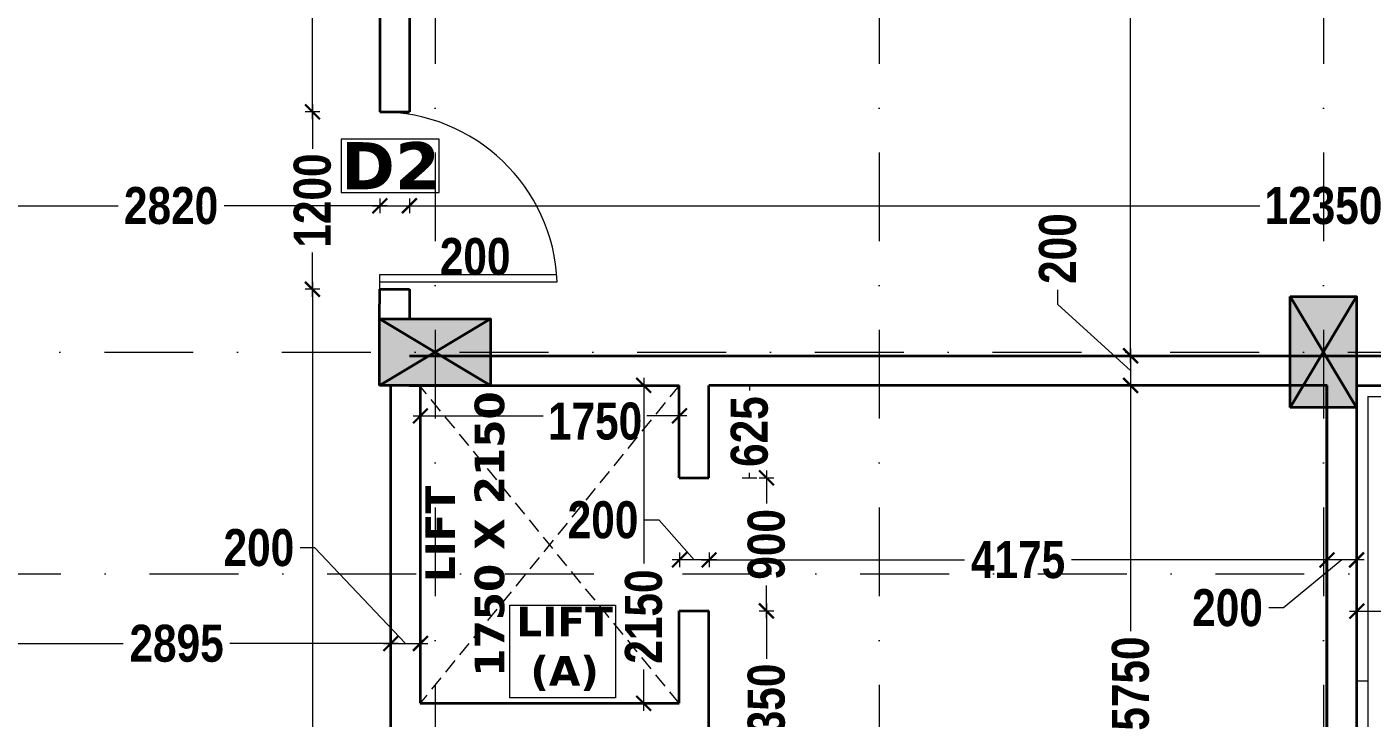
# Model space of a CAD drawing. Header units: millimetres. Extents: x -3092155 to 4513934, y -12317808 to 1850003.
# Drawn here: x -403093 to -394006, y -5678126 to -5673452 of the extents above; entities that cross this region are included whole.
import ezdxf

# ---------------------------------------------------------------- set-up
doc = ezdxf.new("R2010")
doc.units = ezdxf.units.MM
doc.header["$LTSCALE"] = 2
doc.header["$MEASUREMENT"] = 0
doc.header["$PDMODE"] = 34
doc.header["$PDSIZE"] = 500
doc.linetypes.add('DASHDOT', pattern=[1, 0.5, -0.25, 0, -0.25])
doc.linetypes.add('HIDDEN', pattern=[0.375, 0.25, -0.125])
for name, color, linetype, lineweight in [('coloumn', 10, 'Continuous', 35), ('D DIM', 250, 'Continuous', 9), ('D2', 10, 'Continuous', 5), ('D3', 10, 'Continuous', 5), ('DOOR', 27, 'Continuous', 5), ('GRID', 251, 'DASHDOT', 5), ('RAILING', 47, 'Continuous', 13), ('STAIR', 252, 'Continuous', 9), ('TEXT', 7, 'Continuous', 13), ('W1', 162, 'Continuous', 5), ('WAll', 250, 'Continuous', 35)]:
    doc.layers.add(name, color=color, linetype=linetype, lineweight=lineweight)
doc.styles.add('INNER DIM', font='ARIALNB.TTF', dxfattribs={"height": 250})
doc.styles.add('style2', font='verdana.ttf')
doc.dimstyles.new('external final', dxfattribs={"dimscale": 0, "dimtxt": 250, "dimasz": 100, "dimexe": 50, "dimexo": 50, "dimgap": 50, "dimtad": 0, "dimdec": 0, "dimzin": 0, "dimdsep": 46, "dimtxsty": 'INNER DIM', "dimblk": 'ARCHTICK', "dimcen": 100, "dimdle": 50, "dimclrd": 256, "dimclre": 256, "dimclrt": 256, "dimadec": 0, "dimazin": 0, "dimtfac": 1, "dimtdec": 0, "dimtix": 1, "dimtmove": 1, "dimatfit": 3, "dimfxl": 50, "dimfxlon": 1, "dimtolj": 1, "dimtzin": 0, "dimlwd": -1, "dimlwe": -1, "dimarcsym": 1})
doc.dimstyles.new('INNER DIM', dxfattribs={"dimscale": 0, "dimtxt": 250, "dimasz": 100, "dimexe": 50, "dimexo": 50, "dimgap": 50, "dimtad": 0, "dimdec": 0, "dimzin": 0, "dimdsep": 46, "dimtxsty": 'INNER DIM', "dimblk": 'ARCHTICK', "dimcen": 100, "dimdle": 50, "dimclrd": 256, "dimclre": 256, "dimclrt": 256, "dimadec": 0, "dimazin": 0, "dimtfac": 1, "dimtdec": 0, "dimtix": 1, "dimtmove": 2, "dimatfit": 3, "dimfxl": 50, "dimfxlon": 1, "dimtolj": 1, "dimtzin": 0, "dimlwd": -1, "dimlwe": -1, "dimarcsym": 1})

# ---------------------------------------------------------------- blocks, each defined once
blk = doc.blocks.new('A$C378B1DF0')
at = {"layer": 'DOOR', "ltscale": 0.1}
for p, q in [((1100, 0), (1100, 1195.8)), ((1150, 0), (1150, 1199)), ((1200, 0), (1100, 0))]:
    blk.add_line(p, q, dxfattribs=at)
blk.add_arc((1200, 0), 1200, 92.38802, 180, dxfattribs=at)
blk = doc.blocks.new('_ArchTick')
at = {"color": 0, "linetype": 'ByBlock', "const_width": 0.15}
blk.add_lwpolyline([(-0.5, -0.5), (0.5, 0.5)], dxfattribs=at)
blk = doc.blocks.new('*D187')
at = {"layer": 'D DIM', "ltscale": 100, "transparency": 16777216}
for p, q in [((-403578.9, -5674661.7), (-402476.9, -5674661.7)), ((-403528.9, -5674611.7), (-403528.9, -5674711.7)), ((-400658.9, -5674661.7), (-401760.9, -5674661.7)), ((-400708.9, -5674611.7), (-400708.9, -5674711.7))]:
    blk.add_line(p, q, dxfattribs=at)
at = {"layer": 'Defpoints', "color": 0, "lineweight": 50, "ltscale": 100, "transparency": 16777216}
for p in [(-400708.9, -5673967.2), (-403528.9, -5674442.7), (-400708.9, -5674661.7)]:
    blk.add_point(p, dxfattribs=at)
at = {"layer": 'D DIM', "ltscale": 100, "transparency": 16777216, "xscale": 100, "yscale": 100, "zscale": 100, "rotation": 180}
blk.add_blockref('_ArchTick', (-403528.9, -5674661.7), dxfattribs=at)
at = {"layer": 'D DIM', "ltscale": 100, "transparency": 16777216, "xscale": 100, "yscale": 100, "zscale": 100}
blk.add_blockref('_ArchTick', (-400708.9, -5674661.7), dxfattribs=at)
at = {"layer": 'D DIM', "ltscale": 100, "transparency": 16777216, "insert": (-402118.9, -5674661.7), "char_height": 250, "attachment_point": 5, "style": 'INNER DIM'}
blk.add_mtext('\\A1;2820', dxfattribs=at)
blk = doc.blocks.new('*D188')
at = {"layer": 'D DIM', "ltscale": 100, "transparency": 16777216}
for p, q in [((-400758.9, -5674661.7), (-400458.9, -5674661.7)), ((-400708.9, -5674611.7), (-400708.9, -5674711.7)), ((-400508.9, -5674611.7), (-400508.9, -5674711.7))]:
    blk.add_line(p, q, dxfattribs=at)
at = {"layer": 'Defpoints', "color": 0, "lineweight": 50, "ltscale": 100, "transparency": 16777216}
for p in [(-400708.9, -5673967.2), (-400508.9, -5673964.6), (-400508.9, -5674661.7)]:
    blk.add_point(p, dxfattribs=at)
at = {"layer": 'D DIM', "ltscale": 100, "transparency": 16777216, "xscale": 100, "yscale": 100, "zscale": 100, "rotation": 180}
blk.add_blockref('_ArchTick', (-400708.9, -5674661.7), dxfattribs=at)
at = {"layer": 'D DIM', "ltscale": 100, "transparency": 16777216, "xscale": 100, "yscale": 100, "zscale": 100}
blk.add_blockref('_ArchTick', (-400508.9, -5674661.7), dxfattribs=at)
at = {"layer": 'D DIM', "ltscale": 100, "transparency": 16777216, "insert": (-400064.9, -5675006.5), "char_height": 250, "attachment_point": 5, "style": 'INNER DIM'}
blk.add_mtext('\\A1;200', dxfattribs=at)
blk = doc.blocks.new('*D189')
at = {"layer": 'D DIM', "ltscale": 100, "transparency": 16777216}
for p, q in [((-400558.9, -5674661.7), (-394763.9, -5674661.7)), ((-400508.9, -5674611.7), (-400508.9, -5674711.7)), ((-388109.3, -5674661.7), (-393904.2, -5674661.7)), ((-388159.3, -5674611.7), (-388159.3, -5674711.7))]:
    blk.add_line(p, q, dxfattribs=at)
at = {"layer": 'Defpoints', "color": 0, "lineweight": 50, "ltscale": 100, "transparency": 16777216}
for p in [(-400508.9, -5673964.6), (-388159.3, -5674353.7), (-388159.3, -5674661.7)]:
    blk.add_point(p, dxfattribs=at)
at = {"layer": 'D DIM', "ltscale": 100, "transparency": 16777216, "xscale": 100, "yscale": 100, "zscale": 100, "rotation": 180}
blk.add_blockref('_ArchTick', (-400508.9, -5674661.7), dxfattribs=at)
at = {"layer": 'D DIM', "ltscale": 100, "transparency": 16777216, "xscale": 100, "yscale": 100, "zscale": 100}
blk.add_blockref('_ArchTick', (-388159.3, -5674661.7), dxfattribs=at)
at = {"layer": 'D DIM', "ltscale": 100, "transparency": 16777216, "insert": (-394334.1, -5674661.7), "char_height": 250, "attachment_point": 5, "style": 'INNER DIM'}
blk.add_mtext('\\A1;12350', dxfattribs=at)
blk = doc.blocks.new('*D198')
at = {"layer": 'D DIM', "ltscale": 100, "transparency": 16777216}
for p, q in [((-403528.9, -5677571.6), (-403528.9, -5677671.6)), ((-400634.7, -5677571.6), (-400634.7, -5677671.6)), ((-403578.9, -5677621.6), (-402442.4, -5677621.6)), ((-400584.7, -5677621.6), (-401721.2, -5677621.6))]:
    blk.add_line(p, q, dxfattribs=at)
at = {"layer": 'Defpoints', "color": 0, "lineweight": 50, "ltscale": 100, "transparency": 16777216}
for p in [(-403528.9, -5677403), (-400634.7, -5677403), (-400634.7, -5677621.6)]:
    blk.add_point(p, dxfattribs=at)
at = {"layer": 'D DIM', "ltscale": 100, "transparency": 16777216, "xscale": 100, "yscale": 100, "zscale": 100, "rotation": 180}
blk.add_blockref('_ArchTick', (-403528.9, -5677621.6), dxfattribs=at)
at = {"layer": 'D DIM', "ltscale": 100, "transparency": 16777216, "xscale": 100, "yscale": 100, "zscale": 100}
blk.add_blockref('_ArchTick', (-400634.7, -5677621.6), dxfattribs=at)
at = {"layer": 'D DIM', "ltscale": 100, "transparency": 16777216, "insert": (-402081.8, -5677621.6), "char_height": 250, "attachment_point": 5, "style": 'INNER DIM'}
blk.add_mtext('\\A1;2895', dxfattribs=at)
blk = doc.blocks.new('*D199')
at = {"layer": 'D DIM', "ltscale": 100, "transparency": 16777216}
for p, q in [((-401147.5, -5676974.5), (-401247.5, -5676974.5)), ((-400534.7, -5677621.6), (-401147.5, -5676974.5)), ((-400634.7, -5677571.6), (-400634.7, -5677671.6)), ((-400434.7, -5677571.6), (-400434.7, -5677671.6)), ((-400684.7, -5677621.6), (-400384.7, -5677621.6))]:
    blk.add_line(p, q, dxfattribs=at)
at = {"layer": 'Defpoints', "color": 0, "lineweight": 50, "ltscale": 100, "transparency": 16777216}
for p in [(-400634.7, -5677387), (-400434.7, -5677403), (-400434.7, -5677621.6)]:
    blk.add_point(p, dxfattribs=at)
at = {"layer": 'D DIM', "ltscale": 100, "transparency": 16777216, "xscale": 100, "yscale": 100, "zscale": 100, "rotation": 180}
blk.add_blockref('_ArchTick', (-400634.7, -5677621.6), dxfattribs=at)
at = {"layer": 'D DIM', "ltscale": 100, "transparency": 16777216, "xscale": 100, "yscale": 100, "zscale": 100}
blk.add_blockref('_ArchTick', (-400434.7, -5677621.6), dxfattribs=at)
at = {"layer": 'D DIM', "ltscale": 100, "transparency": 16777216, "insert": (-401525.8, -5676974.5), "char_height": 250, "attachment_point": 5, "style": 'INNER DIM'}
blk.add_mtext('\\A1;200', dxfattribs=at)
blk = doc.blocks.new('*D200')
at = {"layer": 'D DIM', "ltscale": 100, "transparency": 16777216}
for p, q in [((-394159.3, -5677403), (-391489.5, -5677403)), ((-394109.3, -5677403), (-394109.3, -5677353)), ((-388109.3, -5677403), (-390779.1, -5677403)), ((-388159.3, -5677403), (-388159.3, -5677353))]:
    blk.add_line(p, q, dxfattribs=at)
at = {"layer": 'Defpoints', "color": 0, "lineweight": 50, "ltscale": 100, "transparency": 16777216}
for p in [(-394109.3, -5677403), (-388159.3, -5677403), (-388159.3, -5677403)]:
    blk.add_point(p, dxfattribs=at)
at = {"layer": 'D DIM', "ltscale": 100, "transparency": 16777216, "xscale": 100, "yscale": 100, "zscale": 100, "rotation": 180}
blk.add_blockref('_ArchTick', (-394109.3, -5677403), dxfattribs=at)
at = {"layer": 'D DIM', "ltscale": 100, "transparency": 16777216, "xscale": 100, "yscale": 100, "zscale": 100}
blk.add_blockref('_ArchTick', (-388159.3, -5677403), dxfattribs=at)
at = {"layer": 'D DIM', "ltscale": 100, "transparency": 16777216, "insert": (-391134.3, -5677403), "char_height": 250, "attachment_point": 5, "style": 'INNER DIM'}
blk.add_mtext('\\A1;5950', dxfattribs=at)
blk = doc.blocks.new('*D730')
at = {"layer": 'D DIM', "ltscale": 100, "transparency": 16777216}
for p, q in [((-438689.1, 360.6), (-438689.1, 460.6)), ((998.8, 360.6), (998.8, 460.6)), ((1048.8, 410.6), (-438739.1, 410.6))]:
    blk.add_line(p, q, dxfattribs=at)
at = {"layer": 'Defpoints', "color": 0, "lineweight": 50, "ltscale": 100, "transparency": 16777216}
for p in [(-438689.1, 410.6), (998.8, 0), (-438689.1, -5723126.2)]:
    blk.add_point(p, dxfattribs=at)
at = {"layer": 'D DIM', "ltscale": 100, "transparency": 16777216, "xscale": 100, "yscale": 100, "zscale": 100, "rotation": 180}
blk.add_blockref('_ArchTick', (-438689.1, 410.6), dxfattribs=at)
at = {"layer": 'D DIM', "ltscale": 100, "transparency": 16777216, "xscale": 100, "yscale": 100, "zscale": 100}
blk.add_blockref('_ArchTick', (998.8, 410.6), dxfattribs=at)
at = {"layer": 'D DIM', "ltscale": 100, "transparency": 16777216, "insert": (1326.5, 835.2), "char_height": 250, "attachment_point": 5, "style": 'INNER DIM'}
blk.add_mtext('\\A1;439688', dxfattribs=at)
blk = doc.blocks.new('*D325')
at = {"layer": 'D DIM', "ltscale": 100, "transparency": 16777216}
for p, q in [((-395636.9, -5669701.2), (-395636.9, -5672355.9)), ((-395586.9, -5669751.2), (-395686.9, -5669751.2)), ((-395636.9, -5675726.2), (-395636.9, -5673071.5)), ((-395586.9, -5675676.2), (-395686.9, -5675676.2))]:
    blk.add_line(p, q, dxfattribs=at)
at = {"layer": 'Defpoints', "color": 0, "lineweight": 50, "ltscale": 100, "transparency": 16777216}
for p in [(-395306.3, -5669751.2), (-395636.9, -5675676.2), (-395306.3, -5675676.2)]:
    blk.add_point(p, dxfattribs=at)
at = {"layer": 'D DIM', "ltscale": 100, "transparency": 16777216, "xscale": 100, "yscale": 100, "zscale": 100}
for p, rotation in [((-395636.9, -5669751.2), 90), ((-395636.9, -5675676.2), 270)]:
    blk.add_blockref('_ArchTick', p, dxfattribs=dict(at, rotation=rotation))
at = {"layer": 'D DIM', "ltscale": 100, "transparency": 16777216, "insert": (-395636.9, -5672713.7), "char_height": 250, "attachment_point": 5, "rotation": 90, "style": 'INNER DIM'}
blk.add_mtext('\\A1;5925', dxfattribs=at)
blk = doc.blocks.new('*D326')
at = {"layer": 'D DIM', "ltscale": 100, "transparency": 16777216}
for p, q in [((-396129, -5675329.6), (-396129, -5675229.6)), ((-395636.9, -5675776.2), (-396129, -5675329.6)), ((-395586.9, -5675676.2), (-395686.9, -5675676.2)), ((-395636.9, -5675626.2), (-395636.9, -5675926.2)), ((-395586.9, -5675876.2), (-395686.9, -5675876.2))]:
    blk.add_line(p, q, dxfattribs=at)
at = {"layer": 'Defpoints', "color": 0, "lineweight": 50, "ltscale": 100, "transparency": 16777216}
for p in [(-395306.3, -5675676.2), (-395636.9, -5675876.2), (-395306.3, -5675876.2)]:
    blk.add_point(p, dxfattribs=at)
at = {"layer": 'D DIM', "ltscale": 100, "transparency": 16777216, "xscale": 100, "yscale": 100, "zscale": 100}
for p, rotation in [((-395636.9, -5675676.2), 90), ((-395636.9, -5675876.2), 270)]:
    blk.add_blockref('_ArchTick', p, dxfattribs=dict(at, rotation=rotation))
at = {"layer": 'D DIM', "ltscale": 100, "transparency": 16777216, "insert": (-396129, -5674951.3), "char_height": 250, "attachment_point": 5, "rotation": 90, "style": 'INNER DIM'}
blk.add_mtext('\\A1;200', dxfattribs=at)
blk = doc.blocks.new('*D794')
at = {"layer": 'D DIM', "ltscale": 100, "transparency": 16777216}
for p, q in [((-395586.9, -5675876.2), (-395686.9, -5675876.2)), ((-395636.9, -5675826.2), (-395636.9, -5677537.4)), ((-395636.9, -5681676.2), (-395636.9, -5678247.7)), ((-395586.9, -5681626.2), (-395686.9, -5681626.2))]:
    blk.add_line(p, q, dxfattribs=at)
at = {"layer": 'Defpoints', "color": 0, "lineweight": 50, "ltscale": 100, "transparency": 16777216}
for p in [(-395306.3, -5675876.2), (-395636.9, -5681626.2), (-394859.3, -5681626.2)]:
    blk.add_point(p, dxfattribs=at)
at = {"layer": 'D DIM', "ltscale": 100, "transparency": 16777216, "xscale": 100, "yscale": 100, "zscale": 100}
for p, rotation in [((-395636.9, -5675876.2), 90), ((-395636.9, -5681626.2), 270)]:
    blk.add_blockref('_ArchTick', p, dxfattribs=dict(at, rotation=rotation))
at = {"layer": 'D DIM', "ltscale": 100, "transparency": 16777216, "insert": (-395636.9, -5677892.5), "char_height": 250, "attachment_point": 5, "rotation": 90, "style": 'INNER DIM'}
blk.add_mtext('\\A1;5750', dxfattribs=at)
blk = doc.blocks.new('*D344')
at = {"layer": 'D DIM', "ltscale": 100, "transparency": 16777216}
for p, q in [((-401164, -5671226.2), (-401164, -5672293.3)), ((-401114, -5671276.2), (-401214, -5671276.2)), ((-401164, -5674076.2), (-401164, -5673009.2)), ((-401114, -5674026.2), (-401214, -5674026.2))]:
    blk.add_line(p, q, dxfattribs=at)
at = {"layer": 'Defpoints', "color": 0, "lineweight": 50, "ltscale": 100, "transparency": 16777216}
for p in [(-400708.9, -5671276.2), (-401164, -5674026.2), (-400708.9, -5674026.2)]:
    blk.add_point(p, dxfattribs=at)
at = {"layer": 'D DIM', "ltscale": 100, "transparency": 16777216, "xscale": 100, "yscale": 100, "zscale": 100}
for p, rotation in [((-401164, -5671276.2), 90), ((-401164, -5674026.2), 270)]:
    blk.add_blockref('_ArchTick', p, dxfattribs=dict(at, rotation=rotation))
at = {"layer": 'D DIM', "ltscale": 100, "transparency": 16777216, "insert": (-401164, -5672651.2), "char_height": 250, "attachment_point": 5, "rotation": 90, "style": 'INNER DIM'}
blk.add_mtext('\\A1;2750', dxfattribs=at)
blk = doc.blocks.new('*D345')
at = {"layer": 'D DIM', "ltscale": 100, "transparency": 16777216}
for p, q in [((-401114, -5674026.2), (-401214, -5674026.2)), ((-401164, -5673976.2), (-401164, -5674276)), ((-401164, -5675276.3), (-401164, -5674976.5)), ((-401114, -5675226.3), (-401214, -5675226.3))]:
    blk.add_line(p, q, dxfattribs=at)
at = {"layer": 'Defpoints', "color": 0, "lineweight": 50, "ltscale": 100, "transparency": 16777216}
for p in [(-400708.9, -5674026.2), (-401164, -5675226.3), (-400708.9, -5675226.3)]:
    blk.add_point(p, dxfattribs=at)
at = {"layer": 'D DIM', "ltscale": 100, "transparency": 16777216, "xscale": 100, "yscale": 100, "zscale": 100}
for p, rotation in [((-401164, -5674026.2), 90), ((-401164, -5675226.3), 270)]:
    blk.add_blockref('_ArchTick', p, dxfattribs=dict(at, rotation=rotation))
at = {"layer": 'D DIM', "ltscale": 100, "transparency": 16777216, "insert": (-401164, -5674626.2), "char_height": 250, "attachment_point": 5, "rotation": 90, "style": 'INNER DIM'}
blk.add_mtext('\\A1;1200', dxfattribs=at)
blk = doc.blocks.new('*D806')
at = {"layer": 'D DIM', "ltscale": 100, "transparency": 16777216}
for p, q in [((-401114, -5675226.3), (-401214, -5675226.3)), ((-401164, -5675176.3), (-401164, -5678280.6)), ((-401164, -5682101.2), (-401164, -5678996.9)), ((-401114, -5682051.2), (-401214, -5682051.2))]:
    blk.add_line(p, q, dxfattribs=at)
at = {"layer": 'Defpoints', "color": 0, "lineweight": 50, "ltscale": 100, "transparency": 16777216}
for p in [(-400708.9, -5675226.3), (-401164, -5682051.2), (-400635.1, -5682051.2)]:
    blk.add_point(p, dxfattribs=at)
at = {"layer": 'D DIM', "ltscale": 100, "transparency": 16777216, "xscale": 100, "yscale": 100, "zscale": 100}
for p, rotation in [((-401164, -5675226.3), 90), ((-401164, -5682051.2), 270)]:
    blk.add_blockref('_ArchTick', p, dxfattribs=dict(at, rotation=rotation))
at = {"layer": 'D DIM', "ltscale": 100, "transparency": 16777216, "insert": (-401164, -5678638.7), "char_height": 250, "attachment_point": 5, "rotation": 90, "style": 'INNER DIM'}
blk.add_mtext('\\A1;6825', dxfattribs=at)
blk = doc.blocks.new('F.F')
at = {"layer": 'coloumn', "ltscale": 100}
for points in [[(-167180.3, -5829356.2), (-166730.3, -5829356.2), (-166730.3, -5828606.2), (-167180.3, -5828606.2)], [(-172580.3, -5829206.2), (-172580.3, -5828756.2), (-173330.3, -5828756.2), (-173330.3, -5829206.2)]]:
    blk.add_hatch(color=256, dxfattribs=at).paths.add_polyline_path(points)
for p, q in [((-167180.3, -5829356.2), (-167180.3, -5828606.2)), ((-167180.3, -5828606.2), (-166730.3, -5828606.2)), ((-166730.3, -5828606.2), (-166730.3, -5829356.2)), ((-173330.3, -5829206.2), (-173330.3, -5828756.2)), ((-173330.3, -5828756.2), (-172580.3, -5828756.2)), ((-172580.3, -5828756.2), (-172580.3, -5829206.2)), ((-172580.3, -5829206.2), (-173330.3, -5829206.2)), ((-166730.3, -5829356.2), (-167180.3, -5829356.2))]:
    blk.add_line(p, q, dxfattribs=at)
for points in [[(-167180.3, -5829356.2), (-166730.3, -5828606.2), (-166730.3, -5829356.2), (-167180.3, -5828606.2)], [(-172580.3, -5829206.2), (-173330.3, -5828756.2), (-172580.3, -5828756.2), (-173330.3, -5829206.2)]]:
    blk.add_lwpolyline(points, dxfattribs=at)
blk = doc.blocks.new('*D1017')
at = {"layer": 'D DIM', "ltscale": 100, "transparency": 16777216}
for p, q in [((-394210.1, -5677056.3), (-394603.9, -5677381)), ((-394060.1, -5677056.3), (-394360.1, -5677056.3)), ((-394310.1, -5677006.3), (-394310.1, -5677106.3)), ((-394110.1, -5677006.3), (-394110.1, -5677106.3)), ((-394603.9, -5677381), (-394703.9, -5677381))]:
    blk.add_line(p, q, dxfattribs=at)
at = {"layer": 'Defpoints', "color": 0, "lineweight": 50, "ltscale": 100, "transparency": 16777216}
for p in [(-394310.1, -5676026.2), (-394110.1, -5676026.2), (-394310.1, -5677056.3)]:
    blk.add_point(p, dxfattribs=at)
at = {"layer": 'D DIM', "ltscale": 100, "transparency": 16777216, "xscale": 100, "yscale": 100, "zscale": 100, "rotation": 180}
blk.add_blockref('_ArchTick', (-394310.1, -5677056.3), dxfattribs=at)
at = {"layer": 'D DIM', "ltscale": 100, "transparency": 16777216, "xscale": 100, "yscale": 100, "zscale": 100}
blk.add_blockref('_ArchTick', (-394110.1, -5677056.3), dxfattribs=at)
at = {"layer": 'D DIM', "ltscale": 100, "transparency": 16777216, "insert": (-394982.2, -5677381), "char_height": 250, "attachment_point": 5, "style": 'INNER DIM'}
blk.add_mtext('\\A1;200', dxfattribs=at)
blk = doc.blocks.new('*D1018')
at = {"layer": 'D DIM', "ltscale": 100, "transparency": 16777216}
for p, q in [((-398534.7, -5677056.3), (-396759, -5677056.3)), ((-398484.7, -5677006.3), (-398484.7, -5677106.3)), ((-394260.1, -5677056.3), (-396035.9, -5677056.3)), ((-394310.1, -5677006.3), (-394310.1, -5677106.3))]:
    blk.add_line(p, q, dxfattribs=at)
at = {"layer": 'Defpoints', "color": 0, "lineweight": 50, "ltscale": 100, "transparency": 16777216}
for p in [(-394310.1, -5676026.2), (-398484.7, -5676501.2), (-398484.7, -5677056.3)]:
    blk.add_point(p, dxfattribs=at)
at = {"layer": 'D DIM', "ltscale": 100, "transparency": 16777216, "xscale": 100, "yscale": 100, "zscale": 100, "rotation": 180}
blk.add_blockref('_ArchTick', (-398484.7, -5677056.3), dxfattribs=at)
at = {"layer": 'D DIM', "ltscale": 100, "transparency": 16777216, "xscale": 100, "yscale": 100, "zscale": 100}
blk.add_blockref('_ArchTick', (-394310.1, -5677056.3), dxfattribs=at)
at = {"layer": 'D DIM', "ltscale": 100, "transparency": 16777216, "insert": (-396397.4, -5677056.3), "char_height": 250, "attachment_point": 5, "style": 'INNER DIM'}
blk.add_mtext('\\A1;4175', dxfattribs=at)
blk = doc.blocks.new('*D1019')
at = {"layer": 'D DIM', "ltscale": 100, "transparency": 16777216}
for p, q in [((-400434.7, -5676032.5), (-400434.7, -5676132.5)), ((-398684.7, -5676132.5), (-398684.7, -5676032.5)), ((-400484.7, -5676082.5), (-399604.8, -5676082.5)), ((-398634.7, -5676082.5), (-398904.3, -5676082.5))]:
    blk.add_line(p, q, dxfattribs=at)
at = {"layer": 'Defpoints', "color": 0, "lineweight": 50, "ltscale": 100, "transparency": 16777216}
for p in [(-400434.7, -5675876.2), (-400434.7, -5676082.5), (-398684.7, -5676501.2)]:
    blk.add_point(p, dxfattribs=at)
at = {"layer": 'D DIM', "ltscale": 100, "transparency": 16777216, "xscale": 100, "yscale": 100, "zscale": 100, "rotation": 180}
blk.add_blockref('_ArchTick', (-400434.7, -5676082.5), dxfattribs=at)
at = {"layer": 'D DIM', "ltscale": 100, "transparency": 16777216, "xscale": 100, "yscale": 100, "zscale": 100}
blk.add_blockref('_ArchTick', (-398684.7, -5676082.5), dxfattribs=at)
at = {"layer": 'D DIM', "ltscale": 100, "transparency": 16777216, "insert": (-399254.5, -5676119), "char_height": 250, "attachment_point": 5, "style": 'INNER DIM'}
blk.add_mtext('\\A1;1750', dxfattribs=at)
blk = doc.blocks.new('*D1020')
at = {"layer": 'D DIM', "ltscale": 100, "transparency": 16777216}
for p, q in [((-398822.5, -5676786.5), (-398922.5, -5676786.5)), ((-398584.7, -5677056.3), (-398822.5, -5676786.5)), ((-398434.7, -5677056.3), (-398734.7, -5677056.3)), ((-398684.7, -5677006.3), (-398684.7, -5677106.3)), ((-398484.7, -5677006.3), (-398484.7, -5677106.3))]:
    blk.add_line(p, q, dxfattribs=at)
at = {"layer": 'Defpoints', "color": 0, "lineweight": 50, "ltscale": 100, "transparency": 16777216}
for p in [(-398684.7, -5676501.2), (-398484.7, -5676501.2), (-398684.7, -5677056.3)]:
    blk.add_point(p, dxfattribs=at)
at = {"layer": 'D DIM', "ltscale": 100, "transparency": 16777216, "xscale": 100, "yscale": 100, "zscale": 100, "rotation": 180}
blk.add_blockref('_ArchTick', (-398684.7, -5677056.3), dxfattribs=at)
at = {"layer": 'D DIM', "ltscale": 100, "transparency": 16777216, "xscale": 100, "yscale": 100, "zscale": 100}
blk.add_blockref('_ArchTick', (-398484.7, -5677056.3), dxfattribs=at)
at = {"layer": 'D DIM', "ltscale": 100, "transparency": 16777216, "insert": (-399200.9, -5676786.5), "char_height": 250, "attachment_point": 5, "style": 'INNER DIM'}
blk.add_mtext('\\A1;200', dxfattribs=at)
blk = doc.blocks.new('*D1021')
at = {"layer": 'D DIM', "ltscale": 100, "transparency": 16777216}
for p, q in [((-398261.7, -5675876.2), (-398161.7, -5675876.2)), ((-398211.7, -5675876.2), (-398211.7, -5675910.2)), ((-398261.7, -5676501.2), (-398161.7, -5676501.2)), ((-398211.7, -5676501.2), (-398211.7, -5676467.2))]:
    blk.add_line(p, q, dxfattribs=at)
at = {"layer": 'Defpoints', "color": 0, "lineweight": 50, "ltscale": 100, "transparency": 16777216}
for p in [(-398560.1, -5675876.2), (-398484.7, -5676501.2), (-398211.7, -5676501.2)]:
    blk.add_point(p, dxfattribs=at)
at = {"layer": 'D DIM', "ltscale": 100, "transparency": 16777216, "insert": (-398211.7, -5676188.7), "char_height": 250, "attachment_point": 5, "rotation": 90, "style": 'INNER DIM'}
blk.add_mtext('\\A1;625', dxfattribs=at)
blk = doc.blocks.new('*D1022')
at = {"layer": 'D DIM', "ltscale": 100, "transparency": 16777216}
for p, q in [((-398147.1, -5676501.2), (-398047.1, -5676501.2)), ((-398097.1, -5676451.2), (-398097.1, -5676673.8)), ((-398097.1, -5677451.2), (-398097.1, -5677228.6)), ((-398147.1, -5677401.2), (-398047.1, -5677401.2))]:
    blk.add_line(p, q, dxfattribs=at)
at = {"layer": 'Defpoints', "color": 0, "lineweight": 50, "ltscale": 100, "transparency": 16777216}
for p in [(-398484.7, -5676501.2), (-398484.7, -5677401.2), (-398097.1, -5677401.2)]:
    blk.add_point(p, dxfattribs=at)
at = {"layer": 'D DIM', "ltscale": 100, "transparency": 16777216, "xscale": 100, "yscale": 100, "zscale": 100}
for p, rotation in [((-398097.1, -5676501.2), 90), ((-398097.1, -5677401.2), 270)]:
    blk.add_blockref('_ArchTick', p, dxfattribs=dict(at, rotation=rotation))
at = {"layer": 'D DIM', "ltscale": 100, "transparency": 16777216, "insert": (-398097.1, -5676951.2), "char_height": 250, "attachment_point": 5, "rotation": 90, "style": 'INNER DIM'}
blk.add_mtext('\\A1;900', dxfattribs=at)
blk = doc.blocks.new('*D1023')
at = {"layer": 'D DIM', "ltscale": 100, "transparency": 16777216}
for p, q in [((-398147.1, -5677401.2), (-398047.1, -5677401.2)), ((-398097.1, -5677351.2), (-398097.1, -5677726)), ((-398097.1, -5678801.2), (-398097.1, -5678426.5)), ((-398147.1, -5678751.2), (-398047.1, -5678751.2))]:
    blk.add_line(p, q, dxfattribs=at)
at = {"layer": 'Defpoints', "color": 0, "lineweight": 50, "ltscale": 100, "transparency": 16777216}
for p in [(-398484.7, -5677401.2), (-398484.7, -5678751.2), (-398097.1, -5678751.2)]:
    blk.add_point(p, dxfattribs=at)
at = {"layer": 'D DIM', "ltscale": 100, "transparency": 16777216, "xscale": 100, "yscale": 100, "zscale": 100}
for p, rotation in [((-398097.1, -5677401.2), 90), ((-398097.1, -5678751.2), 270)]:
    blk.add_blockref('_ArchTick', p, dxfattribs=dict(at, rotation=rotation))
at = {"layer": 'D DIM', "ltscale": 100, "transparency": 16777216, "insert": (-398097.1, -5678076.2), "char_height": 250, "attachment_point": 5, "rotation": 90, "style": 'INNER DIM'}
blk.add_mtext('\\A1;1350', dxfattribs=at)
blk = doc.blocks.new('*D1027')
at = {"layer": 'D DIM', "ltscale": 100, "transparency": 16777216}
for p, q in [((-398976.1, -5675876.2), (-398876.1, -5675876.2)), ((-398926.1, -5675826.2), (-398926.1, -5677081.6)), ((-398926.1, -5678076.2), (-398926.1, -5677797.5)), ((-398976.1, -5678026.2), (-398876.1, -5678026.2))]:
    blk.add_line(p, q, dxfattribs=at)
at = {"layer": 'Defpoints', "color": 0, "lineweight": 50, "ltscale": 100, "transparency": 16777216}
for p in [(-399212.6, -5675876.2), (-399212.6, -5678026.2), (-398926.1, -5678026.2)]:
    blk.add_point(p, dxfattribs=at)
at = {"layer": 'D DIM', "ltscale": 100, "transparency": 16777216, "xscale": 100, "yscale": 100, "zscale": 100}
for p, rotation in [((-398926.1, -5675876.2), 90), ((-398926.1, -5678026.2), 270)]:
    blk.add_blockref('_ArchTick', p, dxfattribs=dict(at, rotation=rotation))
at = {"layer": 'D DIM', "ltscale": 100, "transparency": 16777216, "insert": (-398926.1, -5677439.5), "char_height": 250, "attachment_point": 5, "rotation": 90, "style": 'INNER DIM'}
blk.add_mtext('\\A1;2150', dxfattribs=at)
blk = doc.blocks.new('YH5YH')
at = {"layer": 'W1', "ltscale": 100}
blk.add_lwpolyline([(-503017, -5835238.1), (-503731.8, -5835238.1), (-503731.8, -5834610.9), (-503017, -5834610.9)], close=True, dxfattribs=at)
at = {"layer": 'W1', "ltscale": 100, "insert": (-503360.7, -5834621.7), "char_height": 200, "width": 641.269, "attachment_point": 2, "style": 'style2'}
blk.add_mtext('{\\fVerdana|b1|i0|c0|p34;LIFT (A)}', dxfattribs=at)

msp = doc.modelspace()

# ---------------------------------------------------------------- linework, layer by layer
at = {"layer": 'D3', "ltscale": 0.1}
msp.add_lwpolyline([(-400969.9, -5674571.9), (-400307.5, -5674571.9), (-400307.5, -5674210.1), (-400969.9, -5674210.1)], close=True, dxfattribs=at)
at = {"layer": 'GRID', "color": 5, "ltscale": 600}
for p, q in [((-400334.7, -5657499.4), (-400334.7, -5742293.2)), ((-397335.1, -5657499.4), (-397335.1, -5742293.2)), ((-394334.7, -5657499.4), (-394334.7, -5742293.2))]:
    msp.add_line(p, q, dxfattribs=at)
at = {"layer": 'GRID', "color": 6, "ltscale": 600}
for p, q in [((-460174.6, -5675651.2), (-367335.1, -5675651.2)), ((-461068.9, -5677151.2), (-366441.5, -5677151.2))]:
    msp.add_line(p, q, dxfattribs=at)
at = {"layer": 'RAILING', "ltscale": 100}
for q in [(-394034.7, -5681601.2), (-388234.7, -5675951.2)]:
    msp.add_line((-394034.7, -5675951.2), q, dxfattribs=at)
at = {"layer": 'STAIR', "linetype": 'HIDDEN', "ltscale": 200}
for p, q in [((-398686.3, -5678026.2), (-400439.8, -5675876.2)), ((-398686.3, -5675876.2), (-400436.3, -5678026.2))]:
    msp.add_line(p, q, dxfattribs=at)
at = {"layer": 'STAIR', "ltscale": 100}
msp.add_line((-394034.7, -5677876.2), (-394109.7, -5677876.2), dxfattribs=at)
at = {"layer": 'WAll', "ltscale": 100}
for p, q in [((-400709.3, -5671276.2), (-400709.3, -5674026.2)), ((-400509.3, -5671276.2), (-400509.3, -5674026.2)), ((-400709.3, -5674026.2), (-400509.3, -5674026.2)), ((-400710.1, -5675426.2), (-400709.3, -5675226.2)), ((-400709.3, -5675226.2), (-400509.3, -5675226.2)), ((-400509.3, -5675226.2), (-400509.3, -5675426.2)), ((-400509.3, -5675676.2), (-388159.7, -5675676.2)), ((-400635.1, -5682051.2), (-400635.1, -5675876.2)), ((-400510.5, -5675876.2), (-398686.3, -5675876.2)), ((-400435.2, -5675876.2), (-400435.2, -5678026.2)), ((-398686.3, -5676501.2), (-398686.3, -5675876.2)), ((-394310, -5675876.2), (-398486.3, -5675876.2)), ((-398486.3, -5676501.2), (-398486.3, -5675876.2)), ((-394310.5, -5681626.2), (-394310.5, -5675876.2)), ((-394309.7, -5681626.2), (-394309.7, -5675876.2)), ((-394109.7, -5681826.2), (-394109.7, -5675876.2)), ((-394108.8, -5675876.2), (-388159.7, -5675876.2)), ((-398686.3, -5676501.2), (-398486.3, -5676501.2)), ((-398686.3, -5678026.2), (-398686.3, -5677401.2)), ((-398686.3, -5677401.2), (-398486.3, -5677401.2)), ((-398486.3, -5678751.2), (-398486.3, -5677401.2)), ((-400436.3, -5678026.2), (-398686.3, -5678026.2))]:
    msp.add_line(p, q, dxfattribs=at)

# ---------------------------------------------------------------- block references
at = {"layer": 'coloumn'}
msp.add_blockref('F.F', (-227379.8, 153330), dxfattribs=at)
at = {"layer": 'D DIM'}
msp.add_blockref('YH5YH', (103900.2, 157248.8), dxfattribs=at)
at = {"layer": 'DOOR', "ltscale": 100, "rotation": 270}
msp.add_blockref('A$C378B1DF0', (-400709.3, -5674026.2), dxfattribs=at)

# ---------------------------------------------------------------- texts
at = {"layer": 'D2', "ltscale": 0.1, "insert": (-400636.2, -5674391.2), "char_height": 320, "attachment_point": 5, "style": 'style2'}
msp.add_mtext('\\pxt11;{\\fVerdana|b1|i0|c0|p34;D2}', dxfattribs=at)
at = {"layer": 'TEXT', "ltscale": 0.1, "insert": (-400133.4, -5676881.3), "char_height": 200, "attachment_point": 5, "rotation": 90, "style": 'style2'}
msp.add_mtext('{\\fVerdana|b1|i0|c0|p34;LIFT\\P1750 X 2150 }', dxfattribs=at)

# ---------------------------------------------------------------- dimensions: what is measured, and where the dimension line sits
at = {"layer": 'D DIM', "ltscale": 100}
for base, p1, p2, override, picture, middle in [((-438689.1, 410.6), (998.8, 0), (-438689.1, -5723126.2), {"dimscale": 1}, '*D730', (1326.5, 835.2)), ((-400508.9, -5674661.7), (-400708.9, -5673967.2), (-400508.9, -5673964.6), {"dimscale": 1}, '*D188', (-400064.9, -5675006.5)), ((-400434.7, -5677621.6), (-400634.7, -5677387), (-400434.7, -5677403), {"dimscale": 1, "dimtmove": 1}, '*D199', (-401297.5, -5676974.5))]:
    dim = msp.add_linear_dim(base=base, p1=p1, p2=p2, dimstyle='INNER DIM', override=override, dxfattribs=at)
    dim.commit()
    dim.dimension.update_dxf_attribs({"geometry": picture, "text_midpoint": middle, "dimtype": 160})
for base, p1, p2, angle, dimstyle, picture, middle in [((-395636.9, -5675676.2), (-395306.3, -5669751.2), (-395306.3, -5675676.2), 90, 'INNER DIM', '*D325', (-395636.9, -5672713.7)), ((-401164, -5674026.2), (-400708.9, -5671276.2), (-400708.9, -5674026.2), 90, 'INNER DIM', '*D344', (-401164, -5672651.2)), ((-401164, -5675226.3), (-400708.9, -5674026.2), (-400708.9, -5675226.3), 90, 'INNER DIM', '*D345', (-401164, -5674626.2)), ((-401164, -5682051.2), (-400708.9, -5675226.3), (-400635.1, -5682051.2), 90, 'INNER DIM', '*D806', (-401164, -5678638.7)), ((-398211.7, -5676501.2), (-398560.1, -5675876.2), (-398484.7, -5676501.2), 90, 'external final', '*D1021', (-398211.7, -5676188.7)), ((-398484.7, -5677056.3), (-394310.1, -5676026.2), (-398484.7, -5676501.2), 180, 'external final', '*D1018', (-396397.4, -5677056.3)), ((-398097.1, -5677401.2), (-398484.7, -5676501.2), (-398484.7, -5677401.2), 90, 'external final', '*D1022', (-398097.1, -5676951.2)), ((-398097.1, -5678751.2), (-398484.7, -5677401.2), (-398484.7, -5678751.2), 90, 'external final', '*D1023', (-398097.1, -5678076.2))]:
    dim = msp.add_linear_dim(base=base, p1=p1, p2=p2, angle=angle, dimstyle=dimstyle, override={"dimscale": 1}, dxfattribs=at)
    dim.commit()
    dim.dimension.update_dxf_attribs({"geometry": picture, "text_midpoint": middle})
for base, p1, p2, picture, middle in [((-400708.9, -5674661.7), (-403528.9, -5674442.7), (-400708.9, -5673967.2), '*D187', (-402118.9, -5674661.7)), ((-388159.3, -5674661.7), (-400508.9, -5673964.6), (-388159.3, -5674353.7), '*D189', (-394334.1, -5674661.7)), ((-388159.3, -5677403), (-394109.3, -5677403), (-388159.3, -5677403), '*D200', (-391134.3, -5677403))]:
    dim = msp.add_linear_dim(base=base, p1=p1, p2=p2, dimstyle='INNER DIM', override={"dimscale": 1}, dxfattribs=at)
    dim.commit()
    dim.dimension.update_dxf_attribs({"geometry": picture, "text_midpoint": middle})
for base, p1, p2, angle, dimstyle, override, picture, middle in [((-395636.9, -5675876.2), (-395306.3, -5675676.2), (-395306.3, -5675876.2), 90, 'INNER DIM', {"dimscale": 1, "dimtmove": 1}, '*D326', (-396129, -5675179.6)), ((-400434.7, -5676082.5), (-398684.7, -5676501.2), (-400434.7, -5675876.2), 180, 'external final', {"dimscale": 1}, '*D1019', (-399254.5, -5676119)), ((-398926.1, -5678026.2), (-399212.6, -5675876.2), (-399212.6, -5678026.2), 90, 'external final', {"dimscale": 1}, '*D1027', (-398926.1, -5677439.5)), ((-395636.9, -5681626.2), (-395306.3, -5675876.2), (-394859.3, -5681626.2), 90, 'INNER DIM', {"dimscale": 1}, '*D794', (-395636.9, -5677892.5)), ((-394310.1, -5677056.3), (-394110.1, -5676026.2), (-394310.1, -5676026.2), 180, 'external final', {"dimscale": 1, "dimtmove": 1}, '*D1017', (-394753.9, -5677381)), ((-398684.7, -5677056.3), (-398484.7, -5676501.2), (-398684.7, -5676501.2), 180, 'external final', {"dimscale": 1}, '*D1020', (-398972.5, -5676786.5))]:
    dim = msp.add_linear_dim(base=base, p1=p1, p2=p2, angle=angle, dimstyle=dimstyle, override=override, dxfattribs=at)
    dim.commit()
    dim.dimension.update_dxf_attribs({"geometry": picture, "text_midpoint": middle, "dimtype": 160})
dim = msp.add_linear_dim(base=(-400634.7, -5677621.6), p1=(-403528.9, -5677403), p2=(-400634.7, -5677403), text='2895', dimstyle='INNER DIM', override={"dimscale": 1}, dxfattribs=at)
dim.commit()
dim.dimension.update_dxf_attribs({"geometry": '*D198', "text_midpoint": (-402081.8, -5677621.6)})

doc.saveas('drawing.dxf')
